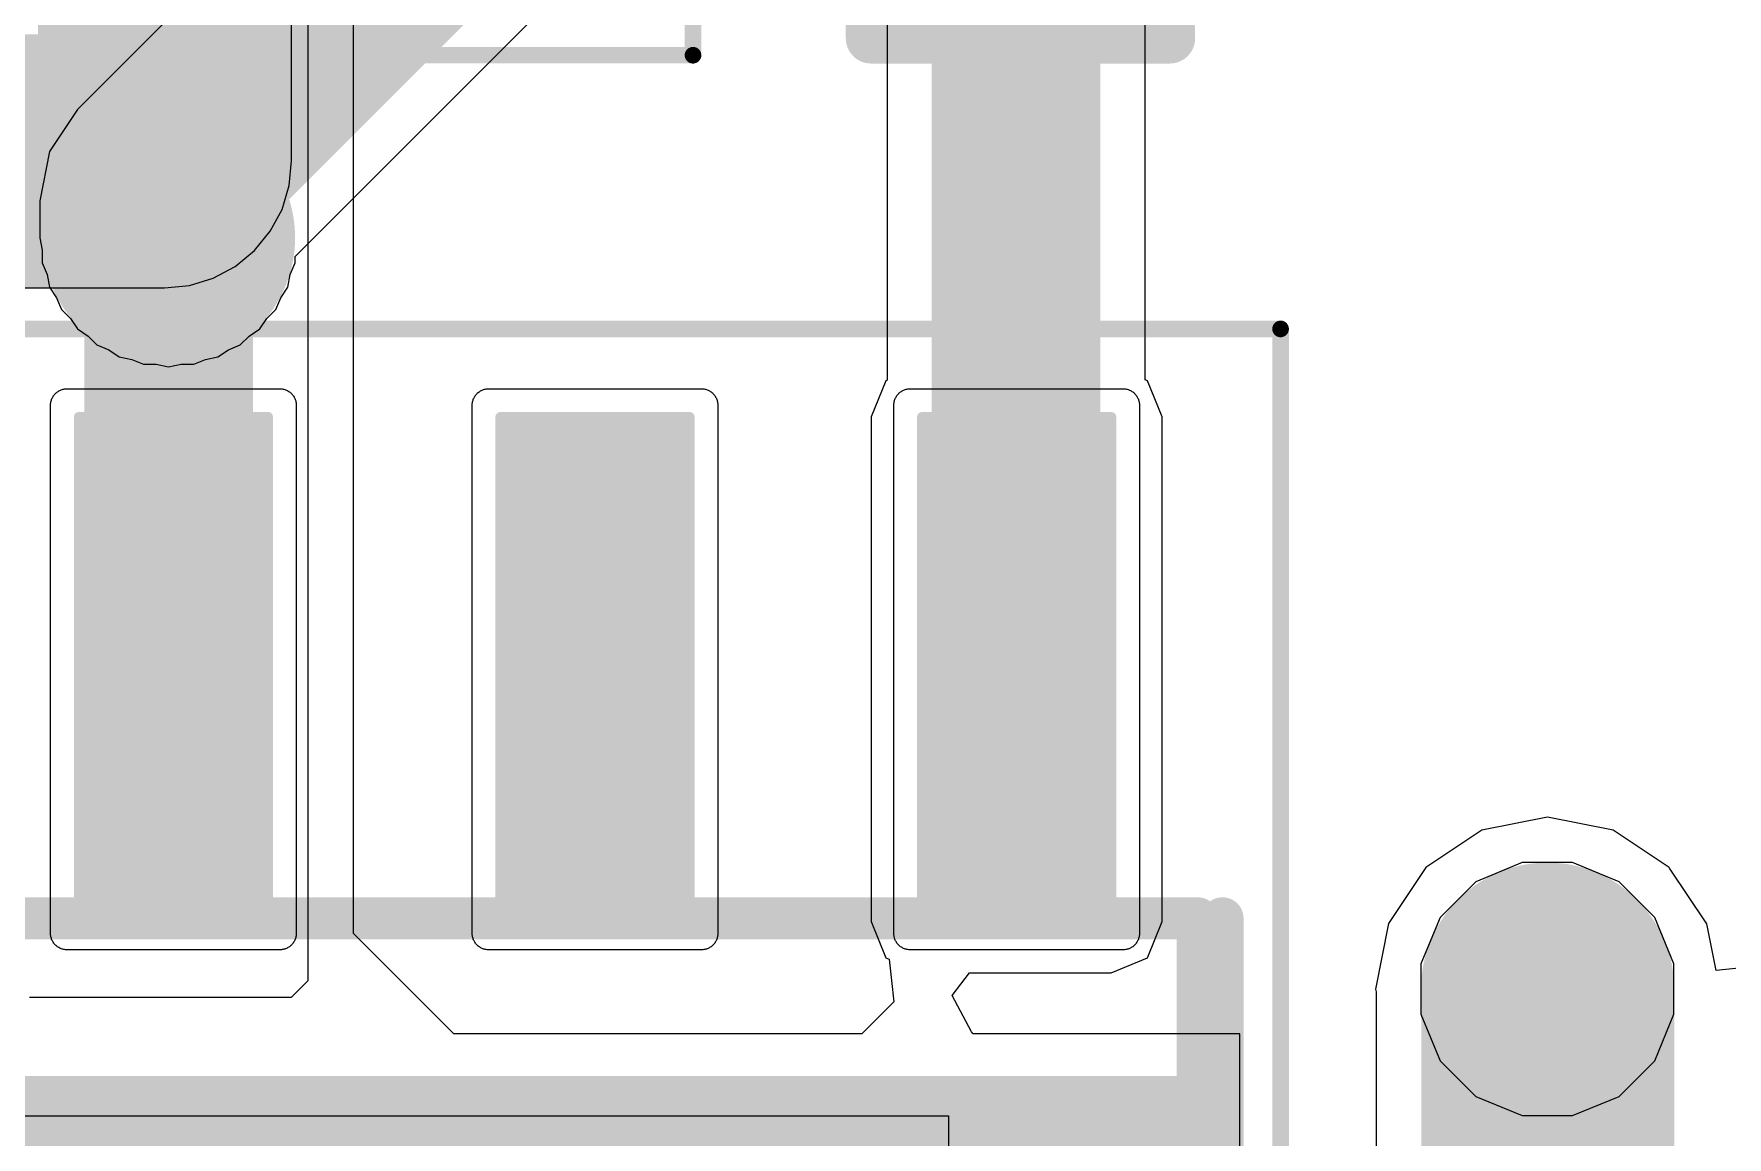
# Model space of a CAD drawing. Header units: inches. Extents: x -0.16 to 1.47, y -0.24 to 2.31.
# Drawn here: x 0.9183 to 1.1191, y 0.2572 to 0.388 of the extents above; entities that cross this region are included whole.
import ezdxf

# ---------------------------------------------------------------- set-up
doc = ezdxf.new("R2010")
doc.units = ezdxf.units.IN
doc.header["$MEASUREMENT"] = 0
for name, color, linetype in [('Bottom Layer', 5, 'Continuous'), ('Bottom Solder', 6, 'Continuous'), ('GND', 76, 'Continuous'), ('Mechanical 13', 56, 'Continuous'), ('Mechanical 15', 56, 'Continuous'), ('POWER', 16, 'Continuous'), ('Top Layer', 1, 'Continuous'), ('Top Overlay', 2, 'Continuous'), ('Top Paste', 8, 'Continuous'), ('Top Solder', 216, 'Continuous'), ('Via Holes', 16, 'Continuous')]:
    doc.layers.add(name, color=color, linetype=linetype)

# ---------------------------------------------------------------- blocks, each defined once
blk = doc.blocks.new('IND_CLF7045T_3R3N_D_15')
at = {"layer": 'Mechanical 15'}
for points in [[(0.16535, 0.14567, 0.00197, 0.00197, 0), (-0.16535, 0.14567, 0.00197, 0.00197, 0)], [(0.16535, -0.14567, 0.00197, 0.00197, 0), (0.16535, 0.14567, 0.00197, 0.00197, 0)]]:
    blk.add_lwpolyline(points, format="xyseb", dxfattribs=at)
blk.add_lwpolyline([(0.16486, 0.14567, 0.000984, 0.000984, 1), (0.16585, 0.14567, 0.000984, 0.000984, 1)], format="xyseb", close=True, dxfattribs=at)
blk.add_lwpolyline([(0.16486, 0.14567, 0.000984, 0.000984, 1), (0.16585, 0.14567, 0.000984, 0.000984, 1)], format="xyseb", close=True, dxfattribs=at)
blk = doc.blocks.new('C_0402_L_21')
at = {"layer": 'Top Layer'}
for points in [[(-0.02559, 0.00984), (-0.00984, 0.00984), (-0.00984, -0.00984), (-0.02559, -0.00984)], [(0.00984, 0.00984), (0.02559, 0.00984), (0.02559, -0.00985), (0.00984, -0.00985)]]:
    blk.add_hatch(color=1, dxfattribs=at).paths.add_polyline_path(points)
at = {"layer": 'Top Paste'}
for points in [[(-0.02559, 0.00984), (-0.00984, 0.00984), (-0.00984, -0.00984), (-0.02559, -0.00984)], [(0.00984, 0.00984), (0.02559, 0.00984), (0.02559, -0.00985), (0.00984, -0.00985)]]:
    blk.add_hatch(color=8, dxfattribs=at).paths.add_polyline_path(points)
at = {"layer": 'Top Solder'}
for points in [[(-0.02959, 0.01384), (-0.00584, 0.01384), (-0.00584, -0.01384), (-0.02959, -0.01384)], [(0.00584, 0.01384), (0.02959, 0.01384), (0.02959, -0.01385), (0.00584, -0.01385)]]:
    blk.add_hatch(color=216, dxfattribs=at).paths.add_polyline_path(points)
at = {"layer": 'Mechanical 15'}
for points in [[(0, 0.00787, 0.001, 0.001, 0), (0, -0.00787, 0.001, 0.001, 0)], [(-0.00787, 0, 0.001, 0.001, 0), (0.00787, 0, 0.001, 0.001, 0)]]:
    blk.add_lwpolyline(points, format="xyseb", dxfattribs=at)
for points in [[(-0.00025, 0.00787, 0.0005, 0.0005, 1), (0.00025, 0.00787, 0.0005, 0.0005, 1)], [(0.005, 0, 0.001, 0.001, 1), (-0.005, 0, 0.001, 0.001, 1)], [(-0.00812, 0, 0.0005, 0.0005, 1), (-0.00762, 0, 0.0005, 0.0005, 1)], [(-0.00525, 0, 0.0005, 0.0005, 1), (-0.00475, 0, 0.0005, 0.0005, 1)], [(0.00475, 0, 0.0005, 0.0005, 1), (0.00525, 0, 0.0005, 0.0005, 1)], [(0.00762, 0, 0.0005, 0.0005, 1), (0.00812, 0, 0.0005, 0.0005, 1)], [(-0.00025, -0.00787, 0.0005, 0.0005, 1), (0.00025, -0.00787, 0.0005, 0.0005, 1)]]:
    blk.add_lwpolyline(points, format="xyseb", close=True, dxfattribs=at)
at = {"layer": 'Top Overlay'}
for points in [[(-0.03346, 0.01771, 0.006, 0.006, 0), (-0.01, 0.01771, 0.006, 0.006, 0)], [(-0.03346, 0.01771, 0.006, 0.006, 0), (-0.03346, -0.01771, 0.006, 0.006, 0)], [(0.01, 0.01771, 0.006, 0.006, 0), (0.03346, 0.01771, 0.006, 0.006, 0)], [(0.03346, 0.01771, 0.006, 0.006, 0), (0.03346, -0.01772, 0.006, 0.006, 0)], [(0, 0.006, 0.006, 0.006, 0), (0, -0.006, 0.006, 0.006, 0)], [(-0.03346, -0.01771, 0.006, 0.006, 0), (-0.01, -0.01771, 0.006, 0.006, 0)], [(-0.03346, -0.01771, 0.006, 0.006, 0), (-0.03345, -0.01772, 0.006, 0.006, 0)], [(0.01, -0.01771, 0.006, 0.006, 0), (0.03346, -0.01771, 0.006, 0.006, 0)]]:
    blk.add_lwpolyline(points, format="xyseb", dxfattribs=at)
for points in [[(-0.03496, 0.01771, 0.003, 0.003, 1), (-0.03196, 0.01771, 0.003, 0.003, 1)], [(-0.03496, 0.01771, 0.003, 0.003, 1), (-0.03196, 0.01771, 0.003, 0.003, 1)], [(-0.0115, 0.01771, 0.003, 0.003, 1), (-0.0085, 0.01771, 0.003, 0.003, 1)], [(0.0085, 0.01771, 0.003, 0.003, 1), (0.0115, 0.01771, 0.003, 0.003, 1)], [(0.03196, 0.01771, 0.003, 0.003, 1), (0.03496, 0.01771, 0.003, 0.003, 1)], [(0.03196, 0.01771, 0.003, 0.003, 1), (0.03496, 0.01771, 0.003, 0.003, 1)], [(-0.0015, 0.006, 0.003, 0.003, 1), (0.0015, 0.006, 0.003, 0.003, 1)], [(-0.0015, -0.006, 0.003, 0.003, 1), (0.0015, -0.006, 0.003, 0.003, 1)], [(-0.03496, -0.01771, 0.003, 0.003, 1), (-0.03196, -0.01771, 0.003, 0.003, 1)], [(-0.03496, -0.01771, 0.003, 0.003, 1), (-0.03196, -0.01771, 0.003, 0.003, 1)], [(-0.03496, -0.01771, 0.003, 0.003, 1), (-0.03196, -0.01771, 0.003, 0.003, 1)], [(-0.03495, -0.01772, 0.003, 0.003, 1), (-0.03195, -0.01772, 0.003, 0.003, 1)], [(-0.0115, -0.01771, 0.003, 0.003, 1), (-0.0085, -0.01771, 0.003, 0.003, 1)], [(0.0085, -0.01771, 0.003, 0.003, 1), (0.0115, -0.01771, 0.003, 0.003, 1)], [(0.03196, -0.01771, 0.003, 0.003, 1), (0.03496, -0.01771, 0.003, 0.003, 1)], [(0.03196, -0.01772, 0.003, 0.003, 1), (0.03496, -0.01772, 0.003, 0.003, 1)]]:
    blk.add_lwpolyline(points, format="xyseb", close=True, dxfattribs=at)
blk = doc.blocks.new('VREG_LM5017MR_NOPB_22')
at = {"layer": 'Top Layer'}
blk.add_hatch(color=1, dxfattribs=at).paths.add_polyline_path([(-0.05807, 0.09646), (0.05807, 0.09646), (0.05807, -0.09646), (-0.05807, -0.09646)])
h = blk.add_hatch(color=1, dxfattribs=at)
edge = h.paths.add_edge_path()
edge.add_arc((-0.13622, 0.08622), 0.000591, 90, 180)
edge.add_line((-0.13681, 0.08622), (-0.13681, 0.06378))
edge.add_arc((-0.13622, 0.06378), 0.000591, 180, 270)
edge.add_line((-0.13622, 0.06319), (-0.07638, 0.06319))
edge.add_arc((-0.07638, 0.06378), 0.000591, 270, 360)
edge.add_line((-0.07579, 0.06378), (-0.07579, 0.08622))
edge.add_arc((-0.07638, 0.08622), 0.000591, 0, 90)
edge.add_line((-0.07638, 0.08681), (-0.13622, 0.08681))
h = blk.add_hatch(color=1, dxfattribs=at)
edge = h.paths.add_edge_path()
edge.add_arc((-0.13622, 0.03622), 0.000591, 90, 180)
edge.add_line((-0.13681, 0.03622), (-0.13681, 0.01378))
edge.add_arc((-0.13622, 0.01378), 0.000591, 180, 270)
edge.add_line((-0.13622, 0.01319), (-0.07638, 0.01319))
edge.add_arc((-0.07638, 0.01378), 0.000591, 270, 360)
edge.add_line((-0.07579, 0.01378), (-0.07579, 0.03622))
edge.add_arc((-0.07638, 0.03622), 0.000591, 0, 90)
edge.add_line((-0.07638, 0.03681), (-0.13622, 0.03681))
h = blk.add_hatch(color=1, dxfattribs=at)
edge = h.paths.add_edge_path()
edge.add_arc((-0.13622, -0.01378), 0.000591, 90, 180)
edge.add_line((-0.13681, -0.01378), (-0.13681, -0.03622))
edge.add_arc((-0.13622, -0.03622), 0.000591, 180, 270)
edge.add_line((-0.13622, -0.03681), (-0.07638, -0.03681))
edge.add_arc((-0.07638, -0.03622), 0.000591, 270, 360)
edge.add_line((-0.07579, -0.03622), (-0.07579, -0.01378))
edge.add_arc((-0.07638, -0.01378), 0.000591, 0, 90)
edge.add_line((-0.07638, -0.01319), (-0.13622, -0.01319))
at = {"layer": 'Top Paste'}
h = blk.add_hatch(color=8, dxfattribs=at)
edge = h.paths.add_edge_path()
edge.add_arc((-0.13622, 0.08622), 0.000591, 90, 180)
edge.add_line((-0.13681, 0.08622), (-0.13681, 0.06378))
edge.add_arc((-0.13622, 0.06378), 0.000591, 180, 270)
edge.add_line((-0.13622, 0.06319), (-0.07638, 0.06319))
edge.add_arc((-0.07638, 0.06378), 0.000591, 270, 360)
edge.add_line((-0.07579, 0.06378), (-0.07579, 0.08622))
edge.add_arc((-0.07638, 0.08622), 0.000591, 0, 90)
edge.add_line((-0.07638, 0.08681), (-0.13622, 0.08681))
h = blk.add_hatch(color=8, dxfattribs=at)
edge = h.paths.add_edge_path()
edge.add_arc((-0.13622, 0.03622), 0.000591, 90, 180)
edge.add_line((-0.13681, 0.03622), (-0.13681, 0.01378))
edge.add_arc((-0.13622, 0.01378), 0.000591, 180, 270)
edge.add_line((-0.13622, 0.01319), (-0.07638, 0.01319))
edge.add_arc((-0.07638, 0.01378), 0.000591, 270, 360)
edge.add_line((-0.07579, 0.01378), (-0.07579, 0.03622))
edge.add_arc((-0.07638, 0.03622), 0.000591, 0, 90)
edge.add_line((-0.07638, 0.03681), (-0.13622, 0.03681))
h = blk.add_hatch(color=8, dxfattribs=at)
edge = h.paths.add_edge_path()
edge.add_arc((-0.13622, -0.01378), 0.000591, 90, 180)
edge.add_line((-0.13681, -0.01378), (-0.13681, -0.03622))
edge.add_arc((-0.13622, -0.03622), 0.000591, 180, 270)
edge.add_line((-0.13622, -0.03681), (-0.07638, -0.03681))
edge.add_arc((-0.07638, -0.03622), 0.000591, 270, 360)
edge.add_line((-0.07579, -0.03622), (-0.07579, -0.01378))
edge.add_arc((-0.07638, -0.01378), 0.000591, 0, 90)
edge.add_line((-0.07638, -0.01319), (-0.13622, -0.01319))
at = {"layer": 'Mechanical 13'}
for points in [[(-0.07677, -0.09646, 0.005, 0.005, 0), (-0.07677, 0.09646, 0.005, 0.005, 0)], [(0.07677, 0.09646, 0.005, 0.005, 0), (-0.07677, 0.09646, 0.005, 0.005, 0)]]:
    blk.add_lwpolyline(points, format="xyseb", dxfattribs=at)
for points in [[(-0.07802, 0.09646, 0.0025, 0.0025, 1), (-0.07552, 0.09646, 0.0025, 0.0025, 1)], [(-0.07802, 0.09646, 0.0025, 0.0025, 1), (-0.07552, 0.09646, 0.0025, 0.0025, 1)], [(-0.1563, 0.075, 0.00787, 0.00787, 1), (-0.16417, 0.075, 0.00787, 0.00787, 1)], [(-0.16614, 0.075, 0.00394, 0.00394, 1), (-0.1622, 0.075, 0.00394, 0.00394, 1)], [(-0.15827, 0.075, 0.00394, 0.00394, 1), (-0.15433, 0.075, 0.00394, 0.00394, 1)]]:
    blk.add_lwpolyline(points, format="xyseb", close=True, dxfattribs=at)
at = {"layer": 'Mechanical 15'}
for points in [[(0.14665, 0.1063, 0.00197, 0.00197, 0), (-0.14665, 0.1063, 0.00197, 0.00197, 0)], [(-0.14665, -0.1063, 0.00197, 0.00197, 0), (-0.14665, 0.1063, 0.00197, 0.00197, 0)]]:
    blk.add_lwpolyline(points, format="xyseb", dxfattribs=at)
blk.add_lwpolyline([(-0.14715, 0.1063, 0.000984, 0.000984, 1), (-0.14616, 0.1063, 0.000984, 0.000984, 1)], format="xyseb", close=True, dxfattribs=at)
blk.add_lwpolyline([(-0.14715, 0.1063, 0.000984, 0.000984, 1), (-0.14616, 0.1063, 0.000984, 0.000984, 1)], format="xyseb", close=True, dxfattribs=at)
at = {"layer": 'Top Overlay'}
blk.add_lwpolyline([(0.07677, 0.09941, 0.005, 0.005, 0), (-0.07677, 0.09941, 0.005, 0.005, 0)], format="xyseb", dxfattribs=at)
for points in [[(-0.07802, 0.09941, 0.0025, 0.0025, 1), (-0.07552, 0.09941, 0.0025, 0.0025, 1)], [(-0.1563, 0.075, 0.00787, 0.00787, 1), (-0.16417, 0.075, 0.00787, 0.00787, 1)], [(-0.16614, 0.075, 0.00394, 0.00394, 1), (-0.1622, 0.075, 0.00394, 0.00394, 1)], [(-0.15827, 0.075, 0.00394, 0.00394, 1), (-0.15433, 0.075, 0.00394, 0.00394, 1)]]:
    blk.add_lwpolyline(points, format="xyseb", close=True, dxfattribs=at)
at = {"layer": 'Top Paste'}
for p, q in [((-0.05335, -0.06693), (-0.05335, 0.06693)), ((-0.05335, 0.06693), (0.05335, 0.06693))]:
    blk.add_line(p, q, dxfattribs=at)
at = {"layer": 'Top Solder'}
for p, q in [((-0.13944, 0.0883), (-0.1394, 0.0884)), ((-0.1394, 0.0884), (-0.13935, 0.08849)), ((-0.13935, 0.08849), (-0.1393, 0.08858)), ((-0.1393, 0.08858), (-0.13925, 0.08867)), ((-0.13925, 0.08867), (-0.13919, 0.08876)), ((-0.13919, 0.08876), (-0.13913, 0.08884)), ((-0.13913, 0.08884), (-0.13906, 0.08892)), ((-0.13906, 0.08892), (-0.13899, 0.08899)), ((-0.13899, 0.08899), (-0.13892, 0.08906)), ((-0.13892, 0.08906), (-0.13884, 0.08913)), ((-0.13884, 0.08913), (-0.13876, 0.08919)), ((-0.13876, 0.08919), (-0.13867, 0.08925)), ((-0.13867, 0.08925), (-0.13858, 0.0893)), ((-0.13858, 0.0893), (-0.13849, 0.08935)), ((-0.13849, 0.08935), (-0.1384, 0.0894)), ((-0.1384, 0.0894), (-0.1383, 0.08944)), ((-0.1383, 0.08944), (-0.13821, 0.08947)), ((-0.13821, 0.08947), (-0.13811, 0.0895)), ((-0.13811, 0.0895), (-0.13801, 0.08952)), ((-0.13801, 0.08952), (-0.13791, 0.08954)), ((-0.13791, 0.08954), (-0.1378, 0.08956)), ((-0.1378, 0.08956), (-0.1377, 0.08956)), ((-0.1377, 0.08956), (-0.1376, 0.08957)), ((-0.1376, 0.08957), (-0.075, 0.08957)), ((-0.075, 0.08957), (-0.0749, 0.08956)), ((-0.0749, 0.08956), (-0.07479, 0.08956)), ((-0.07479, 0.08956), (-0.07469, 0.08954)), ((-0.07469, 0.08954), (-0.07459, 0.08952)), ((-0.07459, 0.08952), (-0.07449, 0.0895)), ((-0.07449, 0.0895), (-0.07439, 0.08947)), ((-0.07439, 0.08947), (-0.07429, 0.08944)), ((-0.07429, 0.08944), (-0.0742, 0.0894)), ((-0.0742, 0.0894), (-0.07411, 0.08935)), ((-0.07411, 0.08935), (-0.07402, 0.0893)), ((-0.07402, 0.0893), (-0.07393, 0.08925)), ((-0.07393, 0.08925), (-0.07384, 0.08919)), ((-0.07384, 0.08919), (-0.07376, 0.08913)), ((-0.07376, 0.08913), (-0.07368, 0.08906)), ((-0.07368, 0.08906), (-0.07361, 0.08899)), ((-0.07361, 0.08899), (-0.07354, 0.08892)), ((-0.07354, 0.08892), (-0.07347, 0.08884)), ((-0.07347, 0.08884), (-0.07341, 0.08876)), ((-0.07341, 0.08876), (-0.07335, 0.08867)), ((-0.07335, 0.08867), (-0.0733, 0.08858)), ((-0.0733, 0.08858), (-0.07325, 0.08849)), ((-0.07325, 0.08849), (-0.0732, 0.0884)), ((-0.0732, 0.0884), (-0.07316, 0.0883)), ((-0.13957, 0.0876), (-0.13956, 0.0877)), ((-0.13957, 0.0624), (-0.13957, 0.0876)), ((-0.13956, 0.0878), (-0.13954, 0.08791)), ((-0.13956, 0.0877), (-0.13956, 0.0878)), ((-0.13954, 0.08791), (-0.13952, 0.08801)), ((-0.13952, 0.08801), (-0.1395, 0.08811)), ((-0.1395, 0.08811), (-0.13947, 0.08821)), ((-0.13947, 0.08821), (-0.13944, 0.0883)), ((-0.07316, 0.0883), (-0.07313, 0.08821)), ((-0.07313, 0.08821), (-0.0731, 0.08811)), ((-0.0731, 0.08811), (-0.07307, 0.08801)), ((-0.07307, 0.08801), (-0.07306, 0.08791)), ((-0.07306, 0.08791), (-0.07304, 0.0878)), ((-0.07304, 0.0878), (-0.07303, 0.0877)), ((-0.07303, 0.0877), (-0.07303, 0.0876)), ((-0.07303, 0.0876), (-0.07303, 0.0624)), ((-0.05335, -0.06693), (-0.05335, 0.06693)), ((-0.05335, 0.06693), (0.05335, 0.06693)), ((-0.13956, 0.0623), (-0.13957, 0.0624)), ((-0.13956, 0.0622), (-0.13956, 0.0623)), ((-0.07303, 0.0623), (-0.07304, 0.0622)), ((-0.07303, 0.0624), (-0.07303, 0.0623)), ((-0.13954, 0.06209), (-0.13956, 0.0622)), ((-0.13952, 0.06199), (-0.13954, 0.06209)), ((-0.1395, 0.06189), (-0.13952, 0.06199)), ((-0.13947, 0.06179), (-0.1395, 0.06189)), ((-0.13944, 0.0617), (-0.13947, 0.06179)), ((-0.1394, 0.0616), (-0.13944, 0.0617)), ((-0.13935, 0.06151), (-0.1394, 0.0616)), ((-0.1393, 0.06142), (-0.13935, 0.06151)), ((-0.13925, 0.06133), (-0.1393, 0.06142)), ((-0.13919, 0.06124), (-0.13925, 0.06133)), ((-0.13913, 0.06116), (-0.13919, 0.06124)), ((-0.13906, 0.06108), (-0.13913, 0.06116)), ((-0.13899, 0.06101), (-0.13906, 0.06108)), ((-0.13892, 0.06094), (-0.13899, 0.06101)), ((-0.13884, 0.06087), (-0.13892, 0.06094)), ((-0.13876, 0.06081), (-0.13884, 0.06087)), ((-0.13867, 0.06075), (-0.13876, 0.06081)), ((-0.13858, 0.0607), (-0.13867, 0.06075)), ((-0.13849, 0.06065), (-0.13858, 0.0607)), ((-0.1384, 0.0606), (-0.13849, 0.06065)), ((-0.1383, 0.06056), (-0.1384, 0.0606)), ((-0.13821, 0.06053), (-0.1383, 0.06056)), ((-0.13811, 0.0605), (-0.13821, 0.06053)), ((-0.13801, 0.06048), (-0.13811, 0.0605)), ((-0.13791, 0.06046), (-0.13801, 0.06048)), ((-0.1378, 0.06044), (-0.13791, 0.06046)), ((-0.1377, 0.06044), (-0.1378, 0.06044)), ((-0.1376, 0.06043), (-0.1377, 0.06044)), ((-0.075, 0.06043), (-0.1376, 0.06043)), ((-0.0749, 0.06044), (-0.075, 0.06043)), ((-0.07479, 0.06044), (-0.0749, 0.06044)), ((-0.07469, 0.06046), (-0.07479, 0.06044)), ((-0.07459, 0.06048), (-0.07469, 0.06046)), ((-0.07449, 0.0605), (-0.07459, 0.06048)), ((-0.07439, 0.06053), (-0.07449, 0.0605)), ((-0.07429, 0.06056), (-0.07439, 0.06053)), ((-0.0742, 0.0606), (-0.07429, 0.06056)), ((-0.07411, 0.06065), (-0.0742, 0.0606)), ((-0.07402, 0.0607), (-0.07411, 0.06065)), ((-0.07393, 0.06075), (-0.07402, 0.0607)), ((-0.07384, 0.06081), (-0.07393, 0.06075)), ((-0.07376, 0.06087), (-0.07384, 0.06081)), ((-0.07368, 0.06094), (-0.07376, 0.06087)), ((-0.07361, 0.06101), (-0.07368, 0.06094)), ((-0.07354, 0.06108), (-0.07361, 0.06101)), ((-0.07347, 0.06116), (-0.07354, 0.06108)), ((-0.07341, 0.06124), (-0.07347, 0.06116)), ((-0.07335, 0.06133), (-0.07341, 0.06124)), ((-0.0733, 0.06142), (-0.07335, 0.06133)), ((-0.07325, 0.06151), (-0.0733, 0.06142)), ((-0.0732, 0.0616), (-0.07325, 0.06151)), ((-0.07316, 0.0617), (-0.0732, 0.0616)), ((-0.07313, 0.06179), (-0.07316, 0.0617)), ((-0.0731, 0.06189), (-0.07313, 0.06179)), ((-0.07307, 0.06199), (-0.0731, 0.06189)), ((-0.07306, 0.06209), (-0.07307, 0.06199)), ((-0.07304, 0.0622), (-0.07306, 0.06209)), ((-0.1395, 0.03811), (-0.13947, 0.03821)), ((-0.13947, 0.03821), (-0.13944, 0.0383)), ((-0.13944, 0.0383), (-0.1394, 0.0384)), ((-0.1394, 0.0384), (-0.13935, 0.03849)), ((-0.13935, 0.03849), (-0.1393, 0.03858)), ((-0.1393, 0.03858), (-0.13925, 0.03867)), ((-0.13925, 0.03867), (-0.13919, 0.03876)), ((-0.13919, 0.03876), (-0.13913, 0.03884)), ((-0.13913, 0.03884), (-0.13906, 0.03892)), ((-0.13906, 0.03892), (-0.13899, 0.03899)), ((-0.13899, 0.03899), (-0.13892, 0.03906)), ((-0.13892, 0.03906), (-0.13884, 0.03913)), ((-0.13884, 0.03913), (-0.13876, 0.03919)), ((-0.13876, 0.03919), (-0.13867, 0.03925)), ((-0.13867, 0.03925), (-0.13858, 0.0393)), ((-0.13858, 0.0393), (-0.13849, 0.03935)), ((-0.13849, 0.03935), (-0.1384, 0.0394)), ((-0.1384, 0.0394), (-0.1383, 0.03944)), ((-0.1383, 0.03944), (-0.13821, 0.03947)), ((-0.13821, 0.03947), (-0.13811, 0.0395)), ((-0.13811, 0.0395), (-0.13801, 0.03952)), ((-0.13801, 0.03952), (-0.13791, 0.03954)), ((-0.13791, 0.03954), (-0.1378, 0.03956)), ((-0.1378, 0.03956), (-0.1377, 0.03956)), ((-0.1377, 0.03956), (-0.1376, 0.03957)), ((-0.1376, 0.03957), (-0.075, 0.03957)), ((-0.075, 0.03957), (-0.0749, 0.03956)), ((-0.0749, 0.03956), (-0.07479, 0.03956)), ((-0.07479, 0.03956), (-0.07469, 0.03954)), ((-0.07469, 0.03954), (-0.07459, 0.03952)), ((-0.07459, 0.03952), (-0.07449, 0.0395)), ((-0.07449, 0.0395), (-0.07439, 0.03947)), ((-0.07439, 0.03947), (-0.07429, 0.03944)), ((-0.07429, 0.03944), (-0.0742, 0.0394)), ((-0.0742, 0.0394), (-0.07411, 0.03935)), ((-0.07411, 0.03935), (-0.07402, 0.0393)), ((-0.07402, 0.0393), (-0.07393, 0.03925)), ((-0.07393, 0.03925), (-0.07384, 0.03919)), ((-0.07384, 0.03919), (-0.07376, 0.03913)), ((-0.07376, 0.03913), (-0.07368, 0.03906)), ((-0.07368, 0.03906), (-0.07361, 0.03899)), ((-0.07361, 0.03899), (-0.07354, 0.03892)), ((-0.07354, 0.03892), (-0.07347, 0.03884)), ((-0.07347, 0.03884), (-0.07341, 0.03876)), ((-0.07341, 0.03876), (-0.07335, 0.03867)), ((-0.07335, 0.03867), (-0.0733, 0.03858)), ((-0.0733, 0.03858), (-0.07325, 0.03849)), ((-0.07325, 0.03849), (-0.0732, 0.0384)), ((-0.0732, 0.0384), (-0.07316, 0.0383)), ((-0.07316, 0.0383), (-0.07313, 0.03821)), ((-0.07313, 0.03821), (-0.0731, 0.03811)), ((-0.13957, 0.0376), (-0.13956, 0.0377)), ((-0.13957, 0.0124), (-0.13957, 0.0376)), ((-0.13956, 0.0378), (-0.13954, 0.03791)), ((-0.13956, 0.0377), (-0.13956, 0.0378)), ((-0.13954, 0.03791), (-0.13952, 0.03801)), ((-0.13952, 0.03801), (-0.1395, 0.03811)), ((-0.0731, 0.03811), (-0.07307, 0.03801)), ((-0.07307, 0.03801), (-0.07306, 0.03791)), ((-0.07306, 0.03791), (-0.07304, 0.0378)), ((-0.07304, 0.0378), (-0.07303, 0.0377)), ((-0.07303, 0.0377), (-0.07303, 0.0376)), ((-0.07303, 0.0376), (-0.07303, 0.0124)), ((-0.13956, 0.0123), (-0.13957, 0.0124)), ((-0.13956, 0.0122), (-0.13956, 0.0123)), ((-0.13954, 0.01209), (-0.13956, 0.0122)), ((-0.13952, 0.01199), (-0.13954, 0.01209)), ((-0.07306, 0.01209), (-0.07307, 0.01199)), ((-0.07304, 0.0122), (-0.07306, 0.01209)), ((-0.07303, 0.0123), (-0.07304, 0.0122)), ((-0.07303, 0.0124), (-0.07303, 0.0123)), ((-0.1395, 0.01189), (-0.13952, 0.01199)), ((-0.13947, 0.01179), (-0.1395, 0.01189)), ((-0.13944, 0.0117), (-0.13947, 0.01179)), ((-0.1394, 0.0116), (-0.13944, 0.0117)), ((-0.13935, 0.01151), (-0.1394, 0.0116)), ((-0.1393, 0.01142), (-0.13935, 0.01151)), ((-0.13925, 0.01133), (-0.1393, 0.01142)), ((-0.13919, 0.01124), (-0.13925, 0.01133)), ((-0.13913, 0.01116), (-0.13919, 0.01124)), ((-0.13906, 0.01108), (-0.13913, 0.01116)), ((-0.13899, 0.01101), (-0.13906, 0.01108)), ((-0.13892, 0.01094), (-0.13899, 0.01101)), ((-0.13884, 0.01087), (-0.13892, 0.01094)), ((-0.13876, 0.01081), (-0.13884, 0.01087)), ((-0.13867, 0.01075), (-0.13876, 0.01081)), ((-0.13858, 0.0107), (-0.13867, 0.01075)), ((-0.13849, 0.01065), (-0.13858, 0.0107)), ((-0.1384, 0.0106), (-0.13849, 0.01065)), ((-0.1383, 0.01056), (-0.1384, 0.0106)), ((-0.13821, 0.01053), (-0.1383, 0.01056)), ((-0.13811, 0.0105), (-0.13821, 0.01053)), ((-0.13801, 0.01048), (-0.13811, 0.0105)), ((-0.13791, 0.01046), (-0.13801, 0.01048)), ((-0.1378, 0.01044), (-0.13791, 0.01046)), ((-0.1377, 0.01044), (-0.1378, 0.01044)), ((-0.1376, 0.01043), (-0.1377, 0.01044)), ((-0.075, 0.01043), (-0.1376, 0.01043)), ((-0.0749, 0.01044), (-0.075, 0.01043)), ((-0.07479, 0.01044), (-0.0749, 0.01044)), ((-0.07469, 0.01046), (-0.07479, 0.01044)), ((-0.07459, 0.01048), (-0.07469, 0.01046)), ((-0.07449, 0.0105), (-0.07459, 0.01048)), ((-0.07439, 0.01053), (-0.07449, 0.0105)), ((-0.07429, 0.01056), (-0.07439, 0.01053)), ((-0.0742, 0.0106), (-0.07429, 0.01056)), ((-0.07411, 0.01065), (-0.0742, 0.0106)), ((-0.07402, 0.0107), (-0.07411, 0.01065)), ((-0.07393, 0.01075), (-0.07402, 0.0107)), ((-0.07384, 0.01081), (-0.07393, 0.01075)), ((-0.07376, 0.01087), (-0.07384, 0.01081)), ((-0.07368, 0.01094), (-0.07376, 0.01087)), ((-0.07361, 0.01101), (-0.07368, 0.01094)), ((-0.07354, 0.01108), (-0.07361, 0.01101)), ((-0.07347, 0.01116), (-0.07354, 0.01108)), ((-0.07341, 0.01124), (-0.07347, 0.01116)), ((-0.07335, 0.01133), (-0.07341, 0.01124)), ((-0.0733, 0.01142), (-0.07335, 0.01133)), ((-0.07325, 0.01151), (-0.0733, 0.01142)), ((-0.0732, 0.0116), (-0.07325, 0.01151)), ((-0.07316, 0.0117), (-0.0732, 0.0116)), ((-0.07313, 0.01179), (-0.07316, 0.0117)), ((-0.0731, 0.01189), (-0.07313, 0.01179)), ((-0.07307, 0.01199), (-0.0731, 0.01189)), ((-0.13954, -0.01209), (-0.13952, -0.01199)), ((-0.13952, -0.01199), (-0.1395, -0.01189)), ((-0.1395, -0.01189), (-0.13947, -0.01179)), ((-0.13947, -0.01179), (-0.13944, -0.0117)), ((-0.13944, -0.0117), (-0.1394, -0.0116)), ((-0.1394, -0.0116), (-0.13935, -0.01151)), ((-0.13935, -0.01151), (-0.1393, -0.01142)), ((-0.1393, -0.01142), (-0.13925, -0.01133)), ((-0.13925, -0.01133), (-0.13919, -0.01124)), ((-0.13919, -0.01124), (-0.13913, -0.01116)), ((-0.13913, -0.01116), (-0.13906, -0.01108)), ((-0.13906, -0.01108), (-0.13899, -0.01101)), ((-0.13899, -0.01101), (-0.13892, -0.01094)), ((-0.13892, -0.01094), (-0.13884, -0.01087)), ((-0.13884, -0.01087), (-0.13876, -0.01081)), ((-0.13876, -0.01081), (-0.13867, -0.01075)), ((-0.13867, -0.01075), (-0.13858, -0.0107)), ((-0.13858, -0.0107), (-0.13849, -0.01065)), ((-0.13849, -0.01065), (-0.1384, -0.0106)), ((-0.1384, -0.0106), (-0.1383, -0.01056)), ((-0.1383, -0.01056), (-0.13821, -0.01053)), ((-0.13821, -0.01053), (-0.13811, -0.0105)), ((-0.13811, -0.0105), (-0.13801, -0.01048)), ((-0.13801, -0.01048), (-0.13791, -0.01046)), ((-0.13791, -0.01046), (-0.1378, -0.01044)), ((-0.1378, -0.01044), (-0.1377, -0.01044)), ((-0.1377, -0.01044), (-0.1376, -0.01043)), ((-0.1376, -0.01043), (-0.075, -0.01043)), ((-0.075, -0.01043), (-0.0749, -0.01044)), ((-0.0749, -0.01044), (-0.07479, -0.01044)), ((-0.07479, -0.01044), (-0.07469, -0.01046)), ((-0.07469, -0.01046), (-0.07459, -0.01048)), ((-0.07459, -0.01048), (-0.07449, -0.0105)), ((-0.07449, -0.0105), (-0.07439, -0.01053)), ((-0.07439, -0.01053), (-0.07429, -0.01056)), ((-0.07429, -0.01056), (-0.0742, -0.0106)), ((-0.0742, -0.0106), (-0.07411, -0.01065)), ((-0.07411, -0.01065), (-0.07402, -0.0107)), ((-0.07402, -0.0107), (-0.07393, -0.01075)), ((-0.07393, -0.01075), (-0.07384, -0.01081)), ((-0.07384, -0.01081), (-0.07376, -0.01087)), ((-0.07376, -0.01087), (-0.07368, -0.01094)), ((-0.07368, -0.01094), (-0.07361, -0.01101)), ((-0.07361, -0.01101), (-0.07354, -0.01108)), ((-0.07354, -0.01108), (-0.07347, -0.01116)), ((-0.07347, -0.01116), (-0.07341, -0.01124)), ((-0.07341, -0.01124), (-0.07335, -0.01133)), ((-0.07335, -0.01133), (-0.0733, -0.01142)), ((-0.0733, -0.01142), (-0.07325, -0.01151)), ((-0.07325, -0.01151), (-0.0732, -0.0116)), ((-0.0732, -0.0116), (-0.07316, -0.0117)), ((-0.07316, -0.0117), (-0.07313, -0.01179)), ((-0.07313, -0.01179), (-0.0731, -0.01189)), ((-0.0731, -0.01189), (-0.07307, -0.01199)), ((-0.07307, -0.01199), (-0.07306, -0.01209)), ((-0.13957, -0.0124), (-0.13956, -0.0123)), ((-0.13957, -0.0376), (-0.13957, -0.0124)), ((-0.13956, -0.0122), (-0.13954, -0.01209)), ((-0.13956, -0.0123), (-0.13956, -0.0122)), ((-0.07306, -0.01209), (-0.07304, -0.0122)), ((-0.07304, -0.0122), (-0.07303, -0.0123)), ((-0.07303, -0.0123), (-0.07303, -0.0124)), ((-0.07303, -0.0124), (-0.07303, -0.0376)), ((-0.13956, -0.0377), (-0.13957, -0.0376)), ((-0.13956, -0.0378), (-0.13956, -0.0377)), ((-0.13954, -0.03791), (-0.13956, -0.0378)), ((-0.13952, -0.03801), (-0.13954, -0.03791)), ((-0.1395, -0.03811), (-0.13952, -0.03801)), ((-0.13947, -0.03821), (-0.1395, -0.03811)), ((-0.0731, -0.03811), (-0.07313, -0.03821)), ((-0.07307, -0.03801), (-0.0731, -0.03811)), ((-0.07306, -0.03791), (-0.07307, -0.03801)), ((-0.07304, -0.0378), (-0.07306, -0.03791)), ((-0.07303, -0.0377), (-0.07304, -0.0378)), ((-0.07303, -0.0376), (-0.07303, -0.0377)), ((-0.13944, -0.0383), (-0.13947, -0.03821)), ((-0.1394, -0.0384), (-0.13944, -0.0383)), ((-0.13935, -0.03849), (-0.1394, -0.0384)), ((-0.1393, -0.03858), (-0.13935, -0.03849)), ((-0.13925, -0.03867), (-0.1393, -0.03858)), ((-0.13919, -0.03876), (-0.13925, -0.03867)), ((-0.13913, -0.03884), (-0.13919, -0.03876)), ((-0.13906, -0.03892), (-0.13913, -0.03884)), ((-0.13899, -0.03899), (-0.13906, -0.03892)), ((-0.13892, -0.03906), (-0.13899, -0.03899)), ((-0.13884, -0.03913), (-0.13892, -0.03906)), ((-0.13876, -0.03919), (-0.13884, -0.03913)), ((-0.13867, -0.03925), (-0.13876, -0.03919)), ((-0.13858, -0.0393), (-0.13867, -0.03925)), ((-0.13849, -0.03935), (-0.13858, -0.0393)), ((-0.1384, -0.0394), (-0.13849, -0.03935)), ((-0.1383, -0.03944), (-0.1384, -0.0394)), ((-0.13821, -0.03947), (-0.1383, -0.03944)), ((-0.13811, -0.0395), (-0.13821, -0.03947)), ((-0.13801, -0.03952), (-0.13811, -0.0395)), ((-0.13791, -0.03954), (-0.13801, -0.03952)), ((-0.1378, -0.03956), (-0.13791, -0.03954)), ((-0.1377, -0.03956), (-0.1378, -0.03956)), ((-0.1376, -0.03957), (-0.1377, -0.03956)), ((-0.075, -0.03957), (-0.1376, -0.03957)), ((-0.0749, -0.03956), (-0.075, -0.03957)), ((-0.07479, -0.03956), (-0.0749, -0.03956)), ((-0.07469, -0.03954), (-0.07479, -0.03956)), ((-0.07459, -0.03952), (-0.07469, -0.03954)), ((-0.07449, -0.0395), (-0.07459, -0.03952)), ((-0.07439, -0.03947), (-0.07449, -0.0395)), ((-0.07429, -0.03944), (-0.07439, -0.03947)), ((-0.0742, -0.0394), (-0.07429, -0.03944)), ((-0.07411, -0.03935), (-0.0742, -0.0394)), ((-0.07402, -0.0393), (-0.07411, -0.03935)), ((-0.07393, -0.03925), (-0.07402, -0.0393)), ((-0.07384, -0.03919), (-0.07393, -0.03925)), ((-0.07376, -0.03913), (-0.07384, -0.03919)), ((-0.07368, -0.03906), (-0.07376, -0.03913)), ((-0.07361, -0.03899), (-0.07368, -0.03906)), ((-0.07354, -0.03892), (-0.07361, -0.03899)), ((-0.07347, -0.03884), (-0.07354, -0.03892)), ((-0.07341, -0.03876), (-0.07347, -0.03884)), ((-0.07335, -0.03867), (-0.07341, -0.03876)), ((-0.0733, -0.03858), (-0.07335, -0.03867)), ((-0.07325, -0.03849), (-0.0733, -0.03858)), ((-0.0732, -0.0384), (-0.07325, -0.03849)), ((-0.07316, -0.0383), (-0.0732, -0.0384)), ((-0.07313, -0.03821), (-0.07316, -0.0383))]:
    blk.add_line(p, q, dxfattribs=at)

msp = doc.modelspace()

# ---------------------------------------------------------------- hatches: boundary and pattern name
at = {"layer": 'Bottom Layer'}
h = msp.add_hatch(color=5, dxfattribs=at)
edge = h.paths.add_edge_path()
edge.add_arc((0.93427, 0.36387), 0.01, 0, 360)
h = msp.add_hatch(color=5, dxfattribs=at)
edge = h.paths.add_edge_path()
edge.add_arc((1.09779, 0.27478), 0.01, 0, 360)
at = {"layer": 'Bottom Solder'}
h = msp.add_hatch(color=6, dxfattribs=at)
edge = h.paths.add_edge_path()
edge.add_arc((0.93427, 0.36387), 0.014, 0, 360)
h = msp.add_hatch(color=6, dxfattribs=at)
edge = h.paths.add_edge_path()
edge.add_arc((1.09779, 0.27478), 0.014, 0, 360)
at = {"layer": 'GND'}
h = msp.add_hatch(color=76, dxfattribs=at)
edge = h.paths.add_edge_path()
edge.add_arc((0.93427, 0.36387), 0.015, 0, 360)
h = msp.add_hatch(color=76, dxfattribs=at)
edge = h.paths.add_edge_path()
edge.add_arc((1.09779, 0.27478), 0.015, 0, 360)
at = {"layer": 'POWER'}
h = msp.add_hatch(color=16, dxfattribs=at)
edge = h.paths.add_edge_path()
edge.add_arc((0.93427, 0.36387), 0.015, 0, 360)
at = {"layer": 'Top Layer'}
h = msp.add_hatch(color=1, dxfattribs=at)
edge = h.paths.add_edge_path()
edge.add_arc((0.93427, 0.36387), 0.01, 0, 360)
h = msp.add_hatch(color=1, dxfattribs=at)
edge = h.paths.add_edge_path()
edge.add_arc((1.09779, 0.27478), 0.01, 0, 360)
at = {"layer": 'Top Solder'}
h = msp.add_hatch(color=216, dxfattribs=at)
edge = h.paths.add_edge_path()
edge.add_arc((0.93427, 0.36387), 0.014, 0, 360)
h = msp.add_hatch(color=216, dxfattribs=at)
edge = h.paths.add_edge_path()
edge.add_arc((1.09779, 0.27478), 0.014, 0, 360)
at = {"layer": 'Via Holes'}
h = msp.add_hatch(color=7, dxfattribs=at)
edge = h.paths.add_edge_path()
edge.add_arc((0.93427, 0.36387), 0.005, 0, 360)
h = msp.add_hatch(color=7, dxfattribs=at)
edge = h.paths.add_edge_path()
edge.add_arc((1.09779, 0.27478), 0.005, 0, 360)

# ---------------------------------------------------------------- linework, layer by layer
at = {"layer": 'Bottom Layer'}
for p, q in [((0.94927, 0.36163), (1.0466, 0.45897)), ((1.00116, 0.45678), (0.92346, 0.37908)), ((0.92346, 0.37908), (0.92014, 0.37411)), ((0.92014, 0.37411), (0.91898, 0.36826)), ((0.91898, 0.36826), (0.91898, 0.36387)), ((0.91898, 0.36387), (0.91927, 0.36239)), ((0.91927, 0.36239), (0.91927, 0.36088)), ((0.94927, 0.36088), (0.94927, 0.36163)), ((0.91927, 0.36088), (0.91985, 0.35949)), ((0.91985, 0.35949), (0.92014, 0.35801)), ((0.9484, 0.35801), (0.9487, 0.35949)), ((0.9487, 0.35949), (0.94927, 0.36088)), ((0.92014, 0.35801), (0.92098, 0.35676)), ((0.94756, 0.35676), (0.9484, 0.35801)), ((0.92098, 0.35676), (0.92156, 0.35537)), ((0.94699, 0.35537), (0.94756, 0.35676)), ((0.92156, 0.35537), (0.92262, 0.3543)), ((0.92262, 0.3543), (0.92346, 0.35305)), ((0.94509, 0.35305), (0.94592, 0.3543)), ((0.94592, 0.3543), (0.94699, 0.35537)), ((0.92346, 0.35305), (0.92471, 0.35221)), ((0.92471, 0.35221), (0.92577, 0.35115)), ((0.94277, 0.35115), (0.94383, 0.35221)), ((0.94383, 0.35221), (0.94509, 0.35305)), ((0.92577, 0.35115), (0.92717, 0.35057)), ((0.92717, 0.35057), (0.92842, 0.34974)), ((0.92842, 0.34974), (0.9299, 0.34944)), ((0.9299, 0.34944), (0.93129, 0.34887)), ((0.93726, 0.34887), (0.93865, 0.34944)), ((0.93865, 0.34944), (0.94012, 0.34974)), ((0.94012, 0.34974), (0.94138, 0.35057)), ((0.94138, 0.35057), (0.94277, 0.35115)), ((0.93129, 0.34887), (0.93279, 0.34887)), ((0.93279, 0.34887), (0.93427, 0.34857)), ((0.93427, 0.34857), (0.93575, 0.34887)), ((0.93575, 0.34887), (0.93726, 0.34887)), ((1.09481, 0.28978), (1.08929, 0.2875)), ((1.10077, 0.28978), (1.09481, 0.28978)), ((1.10629, 0.2875), (1.10077, 0.28978)), ((1.08929, 0.2875), (1.08507, 0.28328)), ((1.11051, 0.28328), (1.10629, 0.2875)), ((1.08507, 0.28328), (1.08279, 0.27776)), ((1.11279, 0.27776), (1.11051, 0.28328)), ((1.08279, 0.27776), (1.08279, 0.2718)), ((1.11279, 0.2718), (1.11279, 0.27776)), ((1.08279, 0.2718), (1.08507, 0.26628)), ((1.11051, 0.26628), (1.11279, 0.2718)), ((1.08507, 0.26628), (1.08929, 0.26206)), ((1.10629, 0.26206), (1.11051, 0.26628)), ((1.08929, 0.26206), (1.09481, 0.25978)), ((1.10077, 0.25978), (1.10629, 0.26206)), ((1.09481, 0.25978), (1.10077, 0.25978))]:
    msp.add_line(p, q, dxfattribs=at)
for points in [[(0.93427, 0.36826, 0.02, 0.02, 0), (1.03579, 0.46978, 0.02, 0.02, 0)], [(0.93427, 0.36387, 0.02, 0.02, 0), (0.93427, 0.36826, 0.02, 0.02, 0)]]:
    msp.add_lwpolyline(points, format="xyseb", dxfattribs=at)
for points in [[(0.92927, 0.36826, 0.01, 0.01, 1), (0.93927, 0.36826, 0.01, 0.01, 1)], [(0.92927, 0.36826, 0.01, 0.01, 1), (0.93927, 0.36826, 0.01, 0.01, 1)], [(0.92927, 0.36387, 0.01, 0.01, 1), (0.93927, 0.36387, 0.01, 0.01, 1)]]:
    msp.add_lwpolyline(points, format="xyseb", close=True, dxfattribs=at)
at = {"layer": 'POWER'}
for p, q in [((0.94886, 0.373), (0.94886, 0.90171)), ((0.94857, 0.37006), (0.94886, 0.373)), ((0.94772, 0.36723), (0.94857, 0.37006)), ((0.94632, 0.36463), (0.94772, 0.36723)), ((0.94445, 0.36234), (0.94632, 0.36463)), ((0.94216, 0.36047), (0.94445, 0.36234)), ((0.93956, 0.35907), (0.94216, 0.36047)), ((0.18158, 0.35793), (0.93379, 0.35793)), ((0.93379, 0.35793), (0.93673, 0.35822)), ((0.93673, 0.35822), (0.93956, 0.35907))]:
    msp.add_line(p, q, dxfattribs=at)
for points in [[(0.93379, 0.373, 0.03, 0.03, 0), (0.93379, 0.91678, 0.03, 0.03, 0)], [(0.312, 0.373, 0.03, 0.03, 0), (0.93379, 0.373, 0.03, 0.03, 0)]]:
    msp.add_lwpolyline(points, format="xyseb", dxfattribs=at)
msp.add_lwpolyline([(0.92629, 0.373, 0.015, 0.015, 1), (0.94129, 0.373, 0.015, 0.015, 1)], format="xyseb", close=True, dxfattribs=at)
msp.add_lwpolyline([(0.92629, 0.373, 0.015, 0.015, 1), (0.94129, 0.373, 0.015, 0.015, 1)], format="xyseb", close=True, dxfattribs=at)
at = {"layer": 'Top Layer'}
for p, q in [((0.95079, 0.43878), (0.95079, 0.27578)), ((0.9562, 0.28137), (0.9562, 0.43878)), ((1.01949, 0.40276), (1.01949, 0.34696)), ((1.05008, 0.34701), (1.05008, 0.39039)), ((1.01934, 0.3469), (1.01757, 0.34262)), ((1.01949, 0.34696), (1.01934, 0.3469)), ((1.05034, 0.3469), (1.05008, 0.34701)), ((1.05211, 0.34262), (1.05034, 0.3469)), ((1.01757, 0.34262), (1.01757, 0.28278)), ((1.05211, 0.28278), (1.05211, 0.34262)), ((1.08999, 0.29362), (1.08337, 0.2892)), ((1.09779, 0.29517), (1.08999, 0.29362)), ((1.10559, 0.29362), (1.09779, 0.29517)), ((1.11221, 0.2892), (1.10559, 0.29362)), ((1.08337, 0.2892), (1.07895, 0.28258)), ((1.11227, 0.28914), (1.11221, 0.2892)), ((1.11669, 0.28252), (1.11227, 0.28914)), ((0.9681, 0.26947), (0.9562, 0.28137)), ((1.01757, 0.28278), (1.01934, 0.2785)), ((1.05034, 0.2785), (1.05211, 0.28278)), ((1.07895, 0.28258), (1.0774, 0.27478)), ((1.11779, 0.277), (1.11669, 0.28252)), ((1.01934, 0.2785), (1.01973, 0.27834)), ((1.01973, 0.27834), (1.02029, 0.27328)), ((1.04606, 0.27673), (1.05034, 0.2785)), ((1.12279, 0.2775), (1.11779, 0.277)), ((0.95079, 0.27578), (0.94879, 0.27378)), ((1.02718, 0.27403), (1.02926, 0.27673)), ((1.02926, 0.27673), (1.04606, 0.27673)), ((0.94879, 0.27378), (0.91779, 0.27378)), ((1.02029, 0.27328), (1.01648, 0.26947)), ((1.02947, 0.26971), (1.02718, 0.27403)), ((1.0774, 0.27478), (1.07746, 0.27446)), ((1.07746, 0.27446), (1.07746, 0.22849)), ((1.01648, 0.26947), (0.9681, 0.26947)), ((1.02967, 0.26947), (1.02947, 0.26971)), ((1.0613, 0.26947), (1.02967, 0.26947)), ((1.0613, 0.14333), (1.0613, 0.26947))]:
    msp.add_line(p, q, dxfattribs=at)
for points in [[(1.03478, 0.31276, 0.02, 0.02, 0), (1.03478, 0.40276, 0.02, 0.02, 0)], [(0.93427, 0.31327, 0.02, 0.02, 0), (0.93427, 0.36387, 0.02, 0.02, 0)], [(0.93427, 0.31327, 0.02, 0.02, 0), (0.93484, 0.3127, 0.02, 0.02, 0)], [(1.03478, 0.31276, 0.02, 0.02, 0), (1.03484, 0.3127, 0.02, 0.02, 0)], [(1.09779, 0.27478, 0.03, 0.03, 0), (1.09785, 0.27472, 0.03, 0.03, 0)], [(1.09785, 0.22849, 0.03, 0.03, 0), (1.09785, 0.27472, 0.03, 0.03, 0)]]:
    msp.add_lwpolyline(points, format="xyseb", dxfattribs=at)
for points in [[(0.92927, 0.36387, 0.01, 0.01, 1), (0.93927, 0.36387, 0.01, 0.01, 1)], [(0.92927, 0.31327, 0.01, 0.01, 1), (0.93927, 0.31327, 0.01, 0.01, 1)], [(0.92927, 0.31327, 0.01, 0.01, 1), (0.93927, 0.31327, 0.01, 0.01, 1)], [(0.92984, 0.3127, 0.01, 0.01, 1), (0.93984, 0.3127, 0.01, 0.01, 1)], [(1.02978, 0.31276, 0.01, 0.01, 1), (1.03978, 0.31276, 0.01, 0.01, 1)], [(1.02978, 0.31276, 0.01, 0.01, 1), (1.03978, 0.31276, 0.01, 0.01, 1)], [(1.02984, 0.3127, 0.01, 0.01, 1), (1.03984, 0.3127, 0.01, 0.01, 1)], [(1.09029, 0.27478, 0.015, 0.015, 1), (1.10529, 0.27478, 0.015, 0.015, 1)], [(1.09035, 0.27472, 0.015, 0.015, 1), (1.10535, 0.27472, 0.015, 0.015, 1)], [(1.09035, 0.27472, 0.015, 0.015, 1), (1.10535, 0.27472, 0.015, 0.015, 1)]]:
    msp.add_lwpolyline(points, format="xyseb", close=True, dxfattribs=at)

# ---------------------------------------------------------------- block references
for name, p, rotation in [('IND_CLF7045T_3R3N_D_15', (0.85079, 0.55086), 270), ('C_0402_L_21', (1.03529, 0.42098), 90), ('VREG_LM5017MR_NOPB_22', (0.95984, 0.2064), 270)]:
    msp.add_blockref(name, p, dxfattribs=dict(rotation=rotation))

doc.saveas('drawing.dxf')
